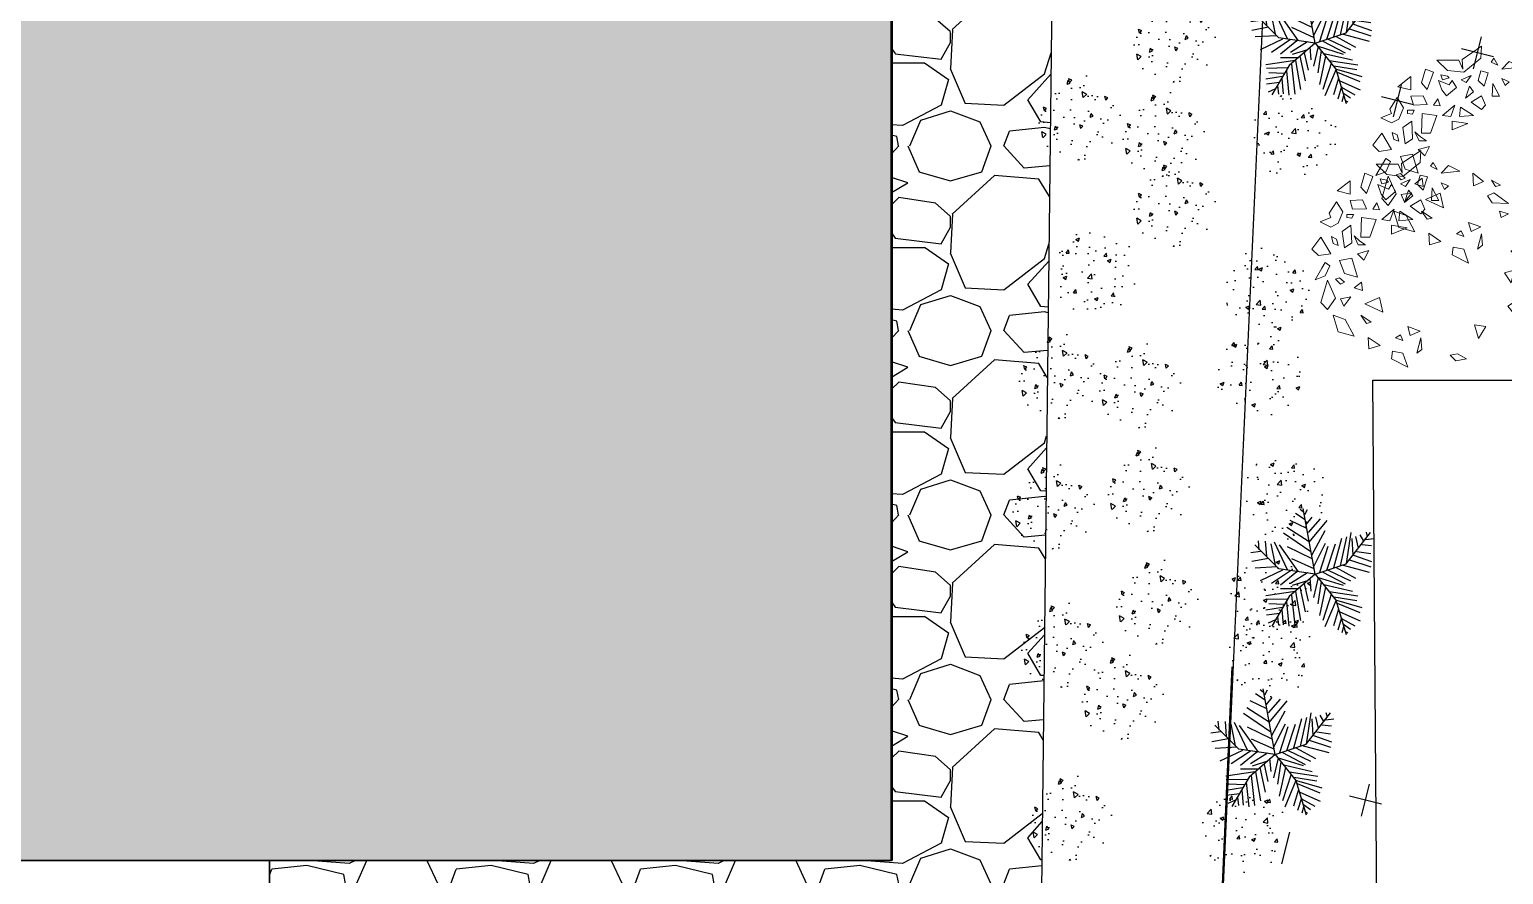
# Model space of a CAD drawing. Header units: millimetres. Extents: x 1933 to 24107, y 1228 to 18074.
# Drawn here: x 8291 to 15398, y 5617 to 9689 of the extents above; entities that cross this region are included whole.
import ezdxf

# ---------------------------------------------------------------- set-up
doc = ezdxf.new("R2010")
doc.units = ezdxf.units.MM
doc.layers.add('marc det', color=74, linetype='Continuous', lineweight=18)
doc.layers.add('Walls', color=5, linetype='Continuous', lineweight=30)
doc.styles.add('ATTR', font='romans.shx', dxfattribs={"width": 0.8, "height": 0.470416})

# ---------------------------------------------------------------- blocks, each defined once
blk = doc.blocks.new('fff')
at = {"color": 93}
for p, q in [((80687, 24307), (80655, 24333)), ((80800, 23711), (80683, 24344)), ((80699, 24286), (80727, 24333)), ((80719, 24152), (80558, 24229)), ((80703, 24235), (80610, 24296)), ((80715, 24193), (80771, 24260)), ((80735, 24111), (80852, 24245)), ((80743, 24018), (80916, 24229)), ((80260, 23946), (80252, 24033)), ((80317, 24028), (80329, 23884)), ((80405, 24023), (80530, 23755)), ((80759, 23925), (80494, 24106)), ((80743, 24023), (80526, 24162)), ((80767, 23894), (80896, 24131)), ((80981, 23775), (81057, 24059)), ((81045, 23791), (81105, 24069)), ((81100, 23811), (81333, 24111)), ((81101, 23812), (81146, 24111)), ((81154, 24054), (81162, 23894)), ((81190, 24075), (81214, 23961)), ((81230, 24090), (81266, 24028)), ((81286, 24044), (81367, 24054)), ((81290, 24116), (81302, 24075)), ((80272, 23930), (80180, 23915)), ((80450, 23761), (80217, 23994)), ((80373, 24002), (80413, 23796)), ((80639, 23734), (80457, 23992)), ((80530, 23977), (80767, 23863)), ((80787, 23786), (80900, 24008)), ((80844, 23729), (80924, 23982)), ((80912, 23750), (80997, 24002)), ((81170, 23894), (81343, 23832)), ((81202, 23930), (81335, 23910)), ((81250, 23997), (81343, 23987)), ((80349, 23863), (80188, 23832)), ((80429, 23781), (80220, 23770)), ((80486, 23750), (80268, 23646)), ((80562, 23744), (80377, 23621)), ((80800, 23711), (80450, 23761)), ((80570, 23863), (80787, 23765)), ((80800, 23711), (81100, 23811)), ((80924, 23750), (81141, 23646)), ((81001, 23775), (81190, 23672)), ((81069, 23796), (81319, 23729)), ((81129, 23848), (81335, 23781)), ((80622, 23734), (80466, 23605)), ((80800, 23711), (80550, 23494)), ((80727, 23724), (80562, 23621)), ((80727, 23646), (80578, 23600)), ((80695, 23616), (80731, 23450)), ((80747, 23672), (80759, 23548)), ((80828, 23677), (80783, 23487)), ((80800, 23711), (81000, 23461)), ((80820, 23683), (81069, 23605)), ((80856, 23641), (80824, 23425)), ((80872, 23729), (81089, 23616)), ((80884, 23610), (81158, 23548)), ((80606, 23543), (80325, 23502)), ((80530, 23471), (80329, 23466)), ((80550, 23494), (80383, 23211)), ((80630, 23569), (80466, 23569)), ((80570, 23507), (80602, 23218)), ((80610, 23543), (80659, 23265)), ((80651, 23585), (80703, 23347)), ((80900, 23585), (80840, 23311)), ((80956, 23523), (80872, 23265)), ((81001, 23461), (80892, 23203)), ((80936, 23543), (81210, 23502)), ((80981, 23492), (81202, 23456)), ((81000, 23461), (81100, 23128)), ((81005, 23461), (81250, 23389)), ((80486, 23389), (80325, 23363)), ((80457, 23332), (80329, 23316)), ((80502, 23419), (80353, 23425)), ((80478, 23368), (80490, 23223)), ((80522, 23445), (80546, 23208)), ((81025, 23373), (80977, 23213)), ((81013, 23430), (81230, 23342)), ((81037, 23347), (81234, 23260)), ((80417, 23270), (80345, 23239)), ((80437, 23301), (80445, 23218)), ((81053, 23291), (81017, 23172)), ((81053, 23285), (81182, 23213)), ((81073, 23203), (81057, 23146)), ((81073, 23229), (81141, 23182)), ((81097, 23156), (81113, 23146))]:
    blk.add_line(p, q, dxfattribs=at)
at = {"color": 93, "style": 'ATTR', "width": 0.8, "flags": 9}
blk.add_attdef('ESTCODE', (80800, 23711), '', height=0.00304, dxfattribs=at)
blk = doc.blocks.new('tree lis')
at = {"color": 96}
for points in [[(72790.9, 25705.9), (72747.8, 25665.8), (72818.3, 25615.5), (72928, 25665.8)], [(72931.8, 25741), (72955.3, 25680.8), (73018, 25650.7), (73037.5, 25680.8), (73002.3, 25700.9)], [(73119.8, 25761.2), (73080.6, 25721), (73092.4, 25645.7), (73194.2, 25705.9)], [(73288.1, 25710.9), (73256.8, 25645.7), (73280.3, 25600.5), (73350.7, 25570.4), (73413.4, 25610.6), (73342.9, 25655.7), (73315.5, 25645.7)], [(72712.6, 25630.6), (72610.8, 25600.5), (72583.4, 25500.2), (72685.2, 25555.3)], [(72935.8, 25615.5), (72904.5, 25585.4), (72916.2, 25560.4), (72943.6, 25590.5)], [(73198.1, 25640.7), (73155, 25630.6), (73143.3, 25600.5), (73182.4, 25610.6)], [(73480, 25605.5), (73460.4, 25525.2), (73542.6, 25525.2)], [(72767.4, 25565.4), (72826.1, 25520.2), (72814.4, 25585.4)], [(73049.3, 25590.5), (72971, 25560.4), (72947.5, 25480), (73065, 25515.2)], [(73127.6, 25560.4), (73229.4, 25575.4), (73268.5, 25520.2), (73159, 25515.2)], [(73315.5, 25545.3), (73311.6, 25515.2), (73335.1, 25505.1), (73335.1, 25545.3)], [(73421.2, 25525.2), (73366.4, 25510.1), (73370.3, 25424.9), (73425.2, 25449.9)], [(72575.6, 25414.8), (72505.1, 25409.8), (72524.7, 25339.5)], [(72712.6, 25460), (72661.7, 25424.9), (72669.6, 25394.8)], [(72783.1, 25434.9), (72732.2, 25324.4), (72822.3, 25344.5)], [(72881, 25500.2), (72865.3, 25449.9), (72916.2, 25455)], [(73092.4, 25480), (73053.2, 25439.9), (73112, 25409.8)], [(73147.2, 25429.9), (73147.2, 25475), (73202, 25500.2), (73170.7, 25465)], [(73194.2, 25460), (73194.2, 25404.8), (73303.8, 25364.6), (73315.5, 25455)], [(73503.5, 25460), (73464.3, 25424.9), (73570, 25384.7), (73589.6, 25434.9)], [(73303.8, 25329.5), (73296, 25279.3), (73366.4, 25254.2)], [(73366.4, 25384.7), (73362.5, 25344.5), (73405.6, 25359.6)], [(73519.1, 25354.6), (73460.4, 25334.5), (73425.2, 25304.4), (73476, 25244.2), (73519.1, 25269.3), (73491.7, 25289.3)], [(73554.4, 25339.5), (73523, 25329.5), (73534.8, 25289.3), (73546.5, 25299.4)], [(73644.4, 25364.6), (73581.7, 25299.4), (73570, 25199), (73656.1, 25093.6), (73730.5, 25088.6), (73648.3, 25209), (73589.6, 25204), (73644.4, 25229.1)], [(72391.6, 25168.9), (72477.7, 25199), (72489.4, 25264.2), (72442.5, 25269.3)], [(72571.7, 25244.2), (72556, 25199), (72591.3, 25214)], [(73252.9, 25173.9), (73213.7, 25269.3), (73268.5, 25269.3)], [(72642.1, 25168.9), (72587.3, 25153.8), (72614.8, 25093.6)], [(73296, 25224.1), (73354.7, 25219), (73303.8, 25138.8)], [(73386, 25153.8), (73339, 25088.6), (73366.4, 25063.5), (73425.2, 25088.6)], [(73483.9, 25163.9), (73448.7, 25138.8), (73409.5, 25188.9)], [(73523, 25214), (73507.4, 25183.9), (73550.4, 25153.8)], [(72571.7, 25088.6), (72501.2, 25083.5), (72477.7, 25113.6)], [(73519.1, 25108.6), (73483.9, 25073.5), (73566.1, 25048.4), (73577.9, 25093.6)], [(73499.5, 25018.3), (73421.2, 24978.1), (73421.2, 25023.3)], [(73530.9, 24963.1), (73511.3, 24917.9), (73487.8, 24943)], [(73589.6, 24963.1), (73601.3, 24847.7), (73636.6, 24917.9)], [(73632.7, 25028.4), (73613.1, 24988.2), (73656.1, 25013.3)], [(72466, 24907.9), (72430.7, 24872.7), (72442.5, 24807.5), (72473.8, 24862.7)], [(72567.8, 24732.2), (72653.9, 24757.3), (72642.1, 24687)], [(73589.6, 24767.3), (73538.7, 24702.1), (73511.3, 24762.3)], [(73354.7, 24601.7), (73315.5, 24591.6), (73339, 24546.5)], [(73401.7, 24546.5), (73405.6, 24646.9), (73448.7, 24677), (73468.2, 24636.8)], [(73515.2, 24596.7), (73546.5, 24651.9), (73507.4, 24626.8)], [(72767.4, 24551.5), (72790.9, 24516.4), (72700.8, 24496.3)], [(72912.3, 24531.4), (72974.9, 24571.6), (72990.6, 24511.4)], [(73284.2, 24516.4), (73252.9, 24486.2), (73284.2, 24451.1), (73315.5, 24491.3)], [(73397.7, 24516.4), (73362.5, 24486.2), (73405.6, 24476.2)], [(72900.5, 24481.3), (72873.1, 24471.2), (72943.6, 24446.1)], [(73061, 24451.1), (73096.3, 24410.9), (73198.1, 24406)]]:
    blk.add_lwpolyline(points, close=True, dxfattribs=at)

msp = doc.modelspace()

# ---------------------------------------------------------------- hatches: boundary and pattern name
at = {"true_color": 0x333234}
h = msp.add_hatch(dxfattribs=at)
h.set_pattern_fill('GRAVEL', color=250, scale=35, style=0)
h.set_pattern_definition([(228.0128, (3586.27, 2899.596), (-7112, -8001), [119.603, -11840.67]), (184.96974, (3506.26, 2810.696), (10668, 889.00005), [205.242, -20318.917]), (132.51045, (3301.79, 2792.916), (8890, -9779), [144.719, -14327.153]), (267.2737, (2955.08, 2570.666), (889, 17780), [186.902, -18503.253]), (292.83365, (2946.19, 2383.976), (-4445, 10668), [183.272, -18143.933]), (357.2737, (3017.31, 2215.066), (-17780, 889), [186.902, -18503.253]), (37.69424, (3204, 2206.176), (-11557, -8890), [247.168, -24469.59]), (72.25533, (3399.58, 2357.306), (6223, 19558), [233.352, -23101.84]), (121.42957, (3470.7, 2579.556), (-7112, 11557), [187.535, -18565.94]), (175.23636, (3372.91, 2739.576), (9779, -889), [214.1, -10490.878]), (222.39744, (3159.55, 2757.356), (-10668, -9779), [276.877, -27410.87]), (138.8141, (3835.19, 2561.776), (-6223, 5334), [94.5, -9355.698]), (171.46923, (3764.07, 2624.006), (11557, -1778), [179.789, -17799.124]), (225, (3586.3, 2650.7), (-1e-13, -889), [125.723, -1131.51]), (203.1986, (3524.04, 2757.36), (4445, 1778), [67.704, -6702.718]), (291.8014, (3461.81, 2730.69), (-889, 2667), [95.75, -4691.664]), (30.9638, (3497.37, 2641.79), (2667, 1778), [155.51, -5028.204]), (161.565, (3630.72, 2721.8), (1778, -889), [112.45, -2698.814]), (16.38954, (2946.19, 2730.686), (8890, 2667), [157.53, -15595.59]), (70.3462, (3097.32, 2775.136), (-3556, -9779), [132.16, -13083.775]), (293.1986, (3630.72, 2899.6), (-1778, 4445), [135.408, -6635.014]), (343.61046, (3684.06, 2775.136), (-8890, 2667), [157.53, -15595.59]), (339.44395, (2946.19, 2179.51), (-4445, 1778), [151.912, -7443.707]), (294.77514, (3088.43, 2126.166), (-4445, 9779), [127.285, -12601.258]), (66.8014, (3639.61, 2010.6), (1778, 4445), [135.408, -6635.014]), (17.35402, (3692.95, 2135.056), (-11557, -3556), [149.024, -14753.332]), (69.44395, (3204, 2010.6), (-1778, -4445), [75.956, -7519.663]), (101.31, (3586.27, 2010.6), (-889, 3556), [45.33, -4487.7]), (165.9638, (3577.38, 2055.05), (2667, -889), [183.27, -3482.17]), (186.009, (3399.58, 2099.496), (8890, 889), [169.843, -16814.478]), (303.69, (3497.37, 2561.78), (-889, 1778), [128.213, -3077.12]), (353.15723, (3568.49, 2455.096), (15113, -1778), [223.845, -22160.603]), (60.9454, (3790.74, 2428.43), (-3556, -6223), [91.528, -9061.287]), (90, (3835.2, 2508.4), (-889, 889), [53.34, -835.66]), (120.25644, (3381.8, 2126.166), (3556, -6223), [123.503, -12226.88]), (48.0128, (3319.57, 2232.846), (7112, 8001), [239.205, -11721.067]), (0, (3479.6, 2410.65), (889, 889), [231.14, -657.86]), (325.30485, (3710.73, 2410.646), (8890, -6223), [140.563, -13915.76]), (254.0546, (3826.3, 2330.64), (-889, -3556), [129.44, -6342.578]), (207.64598, (3790.74, 2206.176), (-16891, -8890), [210.75, -20864.363]), (175.42608, (3604.05, 2108.386), (-11557, 889), [222.96, -22073.046])])
h.paths.add_polyline_path([(12447.5, 5685.7), (9448.4, 5685.7), (9448.4, 4847.8), (13162, 4847.8), (13251.9, 12625.1), (12447.5, 12625.1)])
h = msp.add_hatch(color=250, dxfattribs=at)
h.dxf.hatch_style = 1
h.paths.add_polyline_path([(6497.8, 10361.4), (12447.5, 10361.4), (12447.5, 5685.7), (6497.8, 5685.7)])
at = {"lineweight": 25}
h = msp.add_hatch(dxfattribs=at)
h.set_pattern_fill('AR-CONC', color=50, angle=53.5021, style=0)
h.set_pattern_definition([(103.5021, (-30128.6, -71742.25), (121.1753, 136.9739), [19.05, -209.55]), (48.5021, (-30128.6, -71742.25), (-174.54856, 85.30825), [15.24, -167.64]), (153.9531, (-30118.5, -71730.84), (-53.37216, 222.28218), [16.19, -178.09]), (99.6863, (-30169.44, -71712.04), (195.03293, 192.90817), [28.575, -314.325]), (150.1377, (-30153.18, -71695.96), (-57.6937, 338.0113), [24.285, -267.135]), (44.6861, (-30169.44, -71712.04), (-57.6931, 338.0113), [22.86, -251.46]), (74.5021, (-30144.12, -71699.17), (172.38858, 61.05312), [19.05, -209.55]), (19.5021, (-30144.12, -71699.17), (-111.30535, 159.2351), [15.24, -167.64]), (124.9535, (-30129.75, -71694.09), (61.08266, 220.28813), [16.19, -178.09]), (91.0021, (-30128.6, -71742.25), (-66.134912, 52.775633), [0, -165.608, 0, -170.18, 0, -168.275]), (61.0021, (-30128.6, -71742.25), (-40.78914, 113.30164), [0, -97.028, 0, -161.798, 0, -64.135]), (21.0021, (-30162.29, -71787.786), (85.253593, 105.59097), [0, -63.5, 0, -198.12, 0, -262.89]), (11.0021, (-30177.4, -71808.2), (67.66643, 134.2014), [0, -82.55, 0, -131.572, 0, -186.69])])
edge = h.paths.add_edge_path()
edge.add_arc((13809.2, 9641.6), 207.5, 53.5021, 413.5021)
h = msp.add_hatch(dxfattribs=at)
h.set_pattern_fill('AR-CONC', color=6, angle=53.5021, style=0)
h.set_pattern_definition([(103.5021, (-30587.12, -72117.14), (121.1753, 136.9739), [19.05, -209.55]), (48.5021, (-30587.12, -72117.14), (-174.54856, 85.30825), [15.24, -167.64]), (153.9531, (-30577.02, -72105.73), (-53.37216, 222.28218), [16.19, -178.09]), (99.6863, (-30627.95, -72086.93), (195.03293, 192.90817), [28.575, -314.325]), (150.1377, (-30611.7, -72070.85), (-57.6937, 338.0113), [24.285, -267.135]), (44.6861, (-30627.95, -72086.93), (-57.6931, 338.0113), [22.86, -251.46]), (74.5021, (-30602.64, -72074.06), (172.38858, 61.05312), [19.05, -209.55]), (19.5021, (-30602.64, -72074.06), (-111.30535, 159.2351), [15.24, -167.64]), (124.9535, (-30588.27, -72068.97), (61.08266, 220.28813), [16.19, -178.09]), (91.0021, (-30587.116, -72117.14), (-66.134912, 52.775633), [0, -165.608, 0, -170.18, 0, -168.275]), (61.0021, (-30587.12, -72117.14), (-40.78914, 113.30164), [0, -97.028, 0, -161.798, 0, -64.135]), (21.0021, (-30620.81, -72162.676), (85.253593, 105.59097), [0, -63.5, 0, -198.12, 0, -262.89]), (11.0021, (-30635.91, -72183.1), (67.66643, 134.2014), [0, -82.55, 0, -131.572, 0, -186.69])])
edge = h.paths.add_edge_path()
edge.add_arc((13350.7, 9266.7), 207.5, 53.5021, 413.5021)
h = msp.add_hatch(dxfattribs=at)
h.set_pattern_fill('AR-CONC', color=151, angle=53.5021, style=0)
h.set_pattern_definition([(103.5021, (-30181.76, -72196.83), (121.1753, 136.9739), [19.05, -209.55]), (48.5021, (-30181.76, -72196.83), (-174.54856, 85.30825), [15.24, -167.64]), (153.9531, (-30171.66, -72185.42), (-53.37216, 222.28218), [16.19, -178.09]), (99.6863, (-30222.6, -72166.62), (195.03293, 192.90817), [28.575, -314.325]), (150.1377, (-30206.35, -72150.54), (-57.6937, 338.0113), [24.285, -267.135]), (44.6861, (-30222.6, -72166.62), (-57.6931, 338.0113), [22.86, -251.46]), (74.5021, (-30197.28, -72153.75), (172.38858, 61.05312), [19.05, -209.55]), (19.5021, (-30197.28, -72153.75), (-111.30535, 159.2351), [15.24, -167.64]), (124.9535, (-30182.92, -72148.67), (61.08266, 220.28813), [16.19, -178.09]), (91.0021, (-30181.76, -72196.834), (-66.134912, 52.775633), [0, -165.608, 0, -170.18, 0, -168.275]), (61.0021, (-30181.76, -72196.83), (-40.78914, 113.30164), [0, -97.028, 0, -161.798, 0, -64.135]), (21.0021, (-30215.45, -72242.37), (85.253593, 105.59097), [0, -63.5, 0, -198.12, 0, -262.89]), (11.0021, (-30230.56, -72262.79), (67.66643, 134.2014), [0, -82.55, 0, -131.572, 0, -186.69])])
edge = h.paths.add_edge_path()
edge.add_arc((13756, 9187), 207.5, 53.5021, 413.5021)
at = {"lineweight": 25, "true_color": 0x000000}
h = msp.add_hatch(dxfattribs=at)
h.set_pattern_fill('AR-CONC', color=18, style=0)
edge = h.paths.add_edge_path()
edge.add_arc((14392.3, 9175), 207.5, 0, 360)
at = {"lineweight": 25}
h = msp.add_hatch(dxfattribs=at)
h.set_pattern_fill('AR-CONC', color=6, angle=53.5021, style=0)
h.set_pattern_definition([(103.5021, (-30128.6, -72533.69), (121.1753, 136.9739), [19.05, -209.55]), (48.5021, (-30128.6, -72533.69), (-174.54856, 85.30825), [15.24, -167.64]), (153.9531, (-30118.5, -72522.27), (-53.37216, 222.28218), [16.19, -178.09]), (99.6863, (-30169.44, -72503.47), (195.03293, 192.90817), [28.575, -314.325]), (150.1377, (-30153.18, -72487.4), (-57.6937, 338.0113), [24.285, -267.135]), (44.6861, (-30169.44, -72503.47), (-57.6931, 338.0113), [22.86, -251.46]), (74.5021, (-30144.12, -72490.6), (172.38858, 61.05312), [19.05, -209.55]), (19.5021, (-30144.12, -72490.6), (-111.30535, 159.2351), [15.24, -167.64]), (124.9535, (-30129.75, -72485.52), (61.08266, 220.28813), [16.19, -178.09]), (91.0021, (-30128.6, -72533.687), (-66.134912, 52.775633), [0, -165.608, 0, -170.18, 0, -168.275]), (61.0021, (-30128.6, -72533.69), (-40.78914, 113.30164), [0, -97.028, 0, -161.798, 0, -64.135]), (21.0021, (-30162.29, -72579.22), (85.253593, 105.59097), [0, -63.5, 0, -198.12, 0, -262.89]), (11.0021, (-30177.4, -72599.64), (67.66643, 134.2014), [0, -82.55, 0, -131.572, 0, -186.69])])
edge = h.paths.add_edge_path()
edge.add_arc((13809.2, 8850.1), 207.5, 53.5021, 413.5021)
at = {"lineweight": 25, "true_color": 0x000000}
h = msp.add_hatch(dxfattribs=at)
h.set_pattern_fill('AR-CONC', color=18, style=0)
edge = h.paths.add_edge_path()
edge.add_arc((13434, 8516.9), 207.5, 53.5021, 413.5021)
h = msp.add_hatch(dxfattribs=at)
h.set_pattern_fill('AR-CONC', color=18, style=0)
edge = h.paths.add_edge_path()
edge.add_arc((14259.8, 8437.1), 207.5, 0, 360)
at = {"lineweight": 25}
h = msp.add_hatch(dxfattribs=at)
h.set_pattern_fill('AR-CONC', color=151, angle=53.5021, style=0)
h.set_pattern_definition([(103.5021, (-30681.96, -73363.16), (121.1753, 136.9739), [19.05, -209.55]), (48.5021, (-30681.96, -73363.16), (-174.54856, 85.30825), [15.24, -167.64]), (153.9531, (-30671.86, -73351.74), (-53.37216, 222.28218), [16.19, -178.09]), (99.6863, (-30722.8, -73332.94), (195.03293, 192.90817), [28.575, -314.325]), (150.1377, (-30706.55, -73316.87), (-57.6937, 338.0113), [24.285, -267.135]), (44.6861, (-30722.8, -73332.94), (-57.6931, 338.0113), [22.86, -251.46]), (74.5021, (-30697.48, -73320.08), (172.38858, 61.05312), [19.05, -209.55]), (19.5021, (-30697.48, -73320.08), (-111.30535, 159.2351), [15.24, -167.64]), (124.9535, (-30683.12, -73314.99), (61.08266, 220.28813), [16.19, -178.09]), (91.0021, (-30681.96, -73363.16), (-66.134912, 52.775633), [0, -165.608, 0, -170.18, 0, -168.275]), (61.0021, (-30681.96, -73363.16), (-40.78914, 113.30164), [0, -97.028, 0, -161.798, 0, -64.135]), (21.0021, (-30715.65, -73408.69), (85.253593, 105.59097), [0, -63.5, 0, -198.12, 0, -262.89]), (11.0021, (-30730.76, -73429.11), (67.66643, 134.2014), [0, -82.55, 0, -131.572, 0, -186.69])])
edge = h.paths.add_edge_path()
edge.add_arc((13255.8, 8020.7), 207.5, 53.5021, 413.5021)
h = msp.add_hatch(dxfattribs=at)
h.set_pattern_fill('AR-CONC', color=6, angle=53.5021, style=0)
h.set_pattern_definition([(103.5021, (-30295.33, -73408.43), (121.1753, 136.9739), [19.05, -209.55]), (48.5021, (-30295.33, -73408.43), (-174.54856, 85.30825), [15.24, -167.64]), (153.9531, (-30285.23, -73397.01), (-53.37216, 222.28218), [16.19, -178.09]), (99.6863, (-30336.17, -73378.21), (195.03293, 192.90817), [28.575, -314.325]), (150.1377, (-30319.92, -73362.14), (-57.6937, 338.0113), [24.285, -267.135]), (44.6861, (-30336.17, -73378.2), (-57.6931, 338.0113), [22.86, -251.46]), (74.5021, (-30310.85, -73365.35), (172.38858, 61.05312), [19.05, -209.55]), (19.5021, (-30310.85, -73365.35), (-111.30535, 159.2351), [15.24, -167.64]), (124.9535, (-30296.49, -73360.26), (61.08266, 220.28813), [16.19, -178.09]), (91.0021, (-30295.33, -73408.43), (-66.134912, 52.775633), [0, -165.608, 0, -170.18, 0, -168.275]), (61.0021, (-30295.33, -73408.43), (-40.78914, 113.30164), [0, -97.028, 0, -161.798, 0, -64.135]), (21.0021, (-30329.02, -73453.96), (85.253593, 105.59097), [0, -63.5, 0, -198.12, 0, -262.89]), (11.0021, (-30344.13, -73474.38), (67.66643, 134.2014), [0, -82.55, 0, -131.572, 0, -186.69])])
edge = h.paths.add_edge_path()
edge.add_arc((13642.5, 7975.4), 207.5, 53.5021, 413.5021)
at = {"lineweight": 25, "true_color": 0x000000}
h = msp.add_hatch(dxfattribs=at)
h.set_pattern_fill('AR-CONC', color=18, style=0)
edge = h.paths.add_edge_path()
edge.add_arc((14221.7, 8021), 207.5, 0, 360)
at = {"lineweight": 25}
h = msp.add_hatch(dxfattribs=at)
h.set_pattern_fill('AR-CONC', color=50, angle=53.5021, style=0)
h.set_pattern_definition([(103.5021, (-30253.65, -73908.28), (121.1753, 136.9739), [19.05, -209.55]), (48.5021, (-30253.65, -73908.28), (-174.54856, 85.30825), [15.24, -167.64]), (153.9531, (-30243.55, -73896.87), (-53.37216, 222.28218), [16.19, -178.09]), (99.6863, (-30294.49, -73878.07), (195.03293, 192.90817), [28.575, -314.325]), (150.1377, (-30278.23, -73862), (-57.6937, 338.0113), [24.285, -267.135]), (44.6861, (-30294.49, -73878.07), (-57.6931, 338.0113), [22.86, -251.46]), (74.5021, (-30269.17, -73865.2), (172.38858, 61.05312), [19.05, -209.55]), (19.5021, (-30269.17, -73865.2), (-111.30535, 159.2351), [15.24, -167.64]), (124.9535, (-30254.8, -73860.11), (61.08266, 220.28813), [16.19, -178.09]), (91.0021, (-30253.65, -73908.28), (-66.134912, 52.775633), [0, -165.608, 0, -170.18, 0, -168.275]), (61.0021, (-30253.65, -73908.28), (-40.78914, 113.30164), [0, -97.028, 0, -161.798, 0, -64.135]), (21.0021, (-30287.34, -73953.815), (85.253593, 105.59097), [0, -63.5, 0, -198.12, 0, -262.89]), (11.0021, (-30302.45, -73974.23), (67.66643, 134.2014), [0, -82.55, 0, -131.572, 0, -186.69])])
edge = h.paths.add_edge_path()
edge.add_arc((13684.1, 7475.5), 207.5, 53.5021, 413.5021)
at = {"lineweight": 25, "true_color": 0x000000}
h = msp.add_hatch(dxfattribs=at)
h.set_pattern_fill('AR-CONC', color=18, style=0)
edge = h.paths.add_edge_path()
edge.add_arc((14344.8, 7439.5), 207.5, 0, 360)
at = {"lineweight": 25}
h = msp.add_hatch(dxfattribs=at)
h.set_pattern_fill('AR-CONC', color=6, angle=53.5021, style=0)
h.set_pattern_definition([(103.5021, (-30712.17, -73991.59), (121.1753, 136.9739), [19.05, -209.55]), (48.5021, (-30712.17, -73991.6), (-174.54856, 85.30825), [15.24, -167.64]), (153.9531, (-30702.07, -73980.18), (-53.37216, 222.28218), [16.19, -178.09]), (99.6863, (-30753, -73961.38), (195.03293, 192.90817), [28.575, -314.325]), (150.1377, (-30736.75, -73945.3), (-57.6937, 338.0113), [24.285, -267.135]), (44.6861, (-30753, -73961.38), (-57.6931, 338.0113), [22.86, -251.46]), (74.5021, (-30727.69, -73948.51), (172.38858, 61.05312), [19.05, -209.55]), (19.5021, (-30727.69, -73948.51), (-111.30535, 159.2351), [15.24, -167.64]), (124.9535, (-30713.32, -73943.42), (61.08266, 220.28813), [16.19, -178.09]), (91.0021, (-30712.17, -73991.59), (-66.134912, 52.775633), [0, -165.608, 0, -170.18, 0, -168.275]), (61.0021, (-30712.17, -73991.59), (-40.78914, 113.30164), [0, -97.028, 0, -161.798, 0, -64.135]), (21.0021, (-30745.86, -74037.124), (85.253593, 105.59097), [0, -63.5, 0, -198.12, 0, -262.89]), (11.0021, (-30760.97, -74057.54), (67.66643, 134.2014), [0, -82.55, 0, -131.572, 0, -186.69])])
edge = h.paths.add_edge_path()
edge.add_arc((13225.6, 7392.2), 207.5, 53.5021, 413.5021)
h = msp.add_hatch(dxfattribs=at)
h.set_pattern_fill('AR-CONC', color=6, angle=53.5021, style=0)
h.set_pattern_definition([(103.5021, (-30211.96, -74449.79), (121.1753, 136.9739), [19.05, -209.55]), (48.5021, (-30211.96, -74449.79), (-174.54856, 85.30825), [15.24, -167.64]), (153.9531, (-30201.87, -74438.37), (-53.37216, 222.28218), [16.19, -178.09]), (99.6863, (-30252.8, -74419.57), (195.03293, 192.90817), [28.575, -314.325]), (150.1377, (-30236.55, -74403.5), (-57.6937, 338.0113), [24.285, -267.135]), (44.6861, (-30252.8, -74419.57), (-57.6931, 338.0113), [22.86, -251.46]), (74.5021, (-30227.49, -74406.71), (172.38858, 61.05312), [19.05, -209.55]), (19.5021, (-30227.49, -74406.7), (-111.30535, 159.2351), [15.24, -167.64]), (124.9535, (-30213.12, -74401.62), (61.08266, 220.28813), [16.19, -178.09]), (91.0021, (-30211.965, -74449.79), (-66.134912, 52.775633), [0, -165.608, 0, -170.18, 0, -168.275]), (61.0021, (-30211.965, -74449.79), (-40.78914, 113.30164), [0, -97.028, 0, -161.798, 0, -64.135]), (21.0021, (-30245.655, -74495.32), (85.253593, 105.59097), [0, -63.5, 0, -198.12, 0, -262.89]), (11.0021, (-30260.76, -74515.74), (67.66643, 134.2014), [0, -82.55, 0, -131.572, 0, -186.69])])
edge = h.paths.add_edge_path()
edge.add_arc((13725.8, 6934), 207.5, 53.5021, 413.5021)
at = {"lineweight": 25, "true_color": 0x000000}
h = msp.add_hatch(dxfattribs=at)
h.set_pattern_fill('AR-CONC', color=18, style=0)
edge = h.paths.add_edge_path()
edge.add_arc((14274.2, 6945.7), 207.5, 0, 360)
at = {"lineweight": 25}
h = msp.add_hatch(dxfattribs=at)
h.set_pattern_fill('AR-CONC', color=41, angle=53.5021, style=0)
h.set_pattern_definition([(103.5021, (-30670.48, -74658.06), (121.1753, 136.9739), [19.05, -209.55]), (48.5021, (-30670.48, -74658.06), (-174.54856, 85.30825), [15.24, -167.64]), (153.9531, (-30660.39, -74646.65), (-53.37216, 222.28218), [16.19, -178.09]), (99.6863, (-30711.32, -74627.85), (195.03293, 192.90817), [28.575, -314.325]), (150.1377, (-30695.07, -74611.77), (-57.6937, 338.0113), [24.285, -267.135]), (44.6861, (-30711.32, -74627.85), (-57.6931, 338.0113), [22.86, -251.46]), (74.5021, (-30686, -74614.98), (172.38858, 61.05312), [19.05, -209.55]), (19.5021, (-30686, -74614.98), (-111.30535, 159.2351), [15.24, -167.64]), (124.9535, (-30671.64, -74609.9), (61.08266, 220.28813), [16.19, -178.09]), (91.0021, (-30670.483, -74658.06), (-66.134912, 52.775633), [0, -165.608, 0, -170.18, 0, -168.275]), (61.0021, (-30670.48, -74658.06), (-40.78914, 113.30164), [0, -97.028, 0, -161.798, 0, -64.135]), (21.0021, (-30704.174, -74703.594), (85.253593, 105.59097), [0, -63.5, 0, -198.12, 0, -262.89]), (11.0021, (-30719.28, -74724.01), (67.66643, 134.2014), [0, -82.55, 0, -131.572, 0, -186.69])])
edge = h.paths.add_edge_path()
edge.add_arc((13267.3, 6725.8), 207.5, 53.5021, 413.5021)
at = {"lineweight": 25, "true_color": 0x000000}
h = msp.add_hatch(dxfattribs=at)
h.set_pattern_fill('AR-CONC', color=18, style=0)
h.set_pattern_definition([(50, (-77275.55, -6410.4), (182.18467, -15.93909), [19.05, -209.55]), (355, (-77275.55, -6410.4), (-35.24283, 191.05664), [15.24, -167.64]), (100.451, (-77260.37, -6411.73), (146.9425, 175.1167), [16.19, -178.09]), (46.1842, (-77275.55, -6359.6), (271.07904, -42.04233), [28.575, -314.325]), (96.6356, (-77252.96, -6363.1), (237.4042, 247.42556), [24.285, -267.135]), (351.184, (-77275.55, -6359.6), (237.4046, 247.4251), [22.86, -251.46]), (21, (-77250.15, -6372.3), (151.61488, -102.26552), [19.05, -209.55]), (326, (-77250.15, -6372.3), (61.80203, 184.18797), [15.24, -167.64]), (71.4514, (-77237.52, -6380.82), (213.4165, 81.92286), [16.19, -178.09]), (37.5, (-77275.55, -6410.4), (3.088603, 84.55504), [0, -165.608, 0, -170.18, 0, -168.275]), (7.5, (-77275.55, -6410.4), (66.81966, 100.180575), [0, -97.028, 0, -161.798, 0, -64.135]), (327.5, (-77332.194, -6410.4), (135.590595, -5.728744), [0, -63.5, 0, -198.12, 0, -262.89]), (317.5, (-77357.6, -6410.4), (148.12918, 25.42649), [0, -82.55, 0, -131.572, 0, -186.69])])
edge = h.paths.add_edge_path()
edge.add_arc((14281.1, 6675.5), 207.5, 0, 360)
at = {"lineweight": 25}
h = msp.add_hatch(dxfattribs=at)
h.set_pattern_fill('AR-CONC', color=30, angle=53.5021, style=0)
h.set_pattern_definition([(103.5021, (-30378.7, -74907.99), (121.1753, 136.9739), [19.05, -209.55]), (48.5021, (-30378.7, -74907.99), (-174.54856, 85.30825), [15.24, -167.64]), (153.9531, (-30368.6, -74896.57), (-53.37216, 222.28218), [16.19, -178.09]), (99.6863, (-30419.54, -74877.77), (195.03293, 192.90817), [28.575, -314.325]), (150.1377, (-30403.28, -74861.7), (-57.6937, 338.0113), [24.285, -267.135]), (44.6861, (-30419.54, -74877.77), (-57.6931, 338.0113), [22.86, -251.46]), (74.5021, (-30394.22, -74864.9), (172.38858, 61.05312), [19.05, -209.55]), (19.5021, (-30394.22, -74864.9), (-111.30535, 159.2351), [15.24, -167.64]), (124.9535, (-30379.85, -74859.82), (61.08266, 220.28813), [16.19, -178.09]), (91.0021, (-30378.7, -74907.99), (-66.134912, 52.775633), [0, -165.608, 0, -170.18, 0, -168.275]), (61.0021, (-30378.7, -74907.99), (-40.78914, 113.30164), [0, -97.028, 0, -161.798, 0, -64.135]), (21.0021, (-30412.39, -74953.52), (85.253593, 105.59097), [0, -63.5, 0, -198.12, 0, -262.89]), (11.0021, (-30427.5, -74973.94), (67.66643, 134.2014), [0, -82.55, 0, -131.572, 0, -186.69])])
edge = h.paths.add_edge_path()
edge.add_arc((13559.1, 6475.8), 207.5, 53.5021, 413.5021)
h = msp.add_hatch(dxfattribs=at)
h.set_pattern_fill('AR-CONC', color=6, angle=53.5021, style=0)
h.set_pattern_definition([(103.5021, (-30628.8, -75491.15), (121.1753, 136.9739), [19.05, -209.55]), (48.5021, (-30628.8, -75491.15), (-174.54856, 85.30825), [15.24, -167.64]), (153.9531, (-30618.7, -75479.73), (-53.37216, 222.28218), [16.19, -178.09]), (99.6863, (-30669.64, -75460.93), (195.03293, 192.90817), [28.575, -314.325]), (150.1377, (-30653.38, -75444.86), (-57.6937, 338.0113), [24.285, -267.135]), (44.6861, (-30669.64, -75460.93), (-57.6931, 338.0113), [22.86, -251.46]), (74.5021, (-30644.32, -75448.07), (172.38858, 61.05312), [19.05, -209.55]), (19.5021, (-30644.32, -75448.07), (-111.30535, 159.2351), [15.24, -167.64]), (124.9535, (-30629.95, -75442.98), (61.08266, 220.28813), [16.19, -178.09]), (91.0021, (-30628.8, -75491.15), (-66.134912, 52.775633), [0, -165.608, 0, -170.18, 0, -168.275]), (61.0021, (-30628.8, -75491.15), (-40.78914, 113.30164), [0, -97.028, 0, -161.798, 0, -64.135]), (21.0021, (-30662.49, -75536.68), (85.253593, 105.59097), [0, -63.5, 0, -198.12, 0, -262.89]), (11.0021, (-30677.6, -75557.1), (67.66643, 134.2014), [0, -82.55, 0, -131.572, 0, -186.69])])
edge = h.paths.add_edge_path()
edge.add_arc((13309, 5892.7), 207.5, 53.5021, 413.5021)
h = msp.add_hatch(dxfattribs=at)
h.set_pattern_fill('AR-CONC', color=6, style=0)
h.set_pattern_definition([(50, (-77405.36, -7255.95), (182.18467, -15.93909), [19.05, -209.55]), (355, (-77405.36, -7255.95), (-35.24283, 191.05664), [15.24, -167.64]), (100.451, (-77390.18, -7257.28), (146.9425, 175.1167), [16.19, -178.09]), (46.1842, (-77405.36, -7205.15), (271.07904, -42.04233), [28.575, -314.325]), (96.6356, (-77382.77, -7208.66), (237.4042, 247.42556), [24.285, -267.135]), (351.184, (-77405.36, -7205.15), (237.4046, 247.4251), [22.86, -251.46]), (21, (-77379.96, -7217.85), (151.61488, -102.26552), [19.05, -209.55]), (326, (-77379.96, -7217.85), (61.80203, 184.18797), [15.24, -167.64]), (71.4514, (-77367.32, -7226.38), (213.4165, 81.92286), [16.19, -178.09]), (37.5, (-77405.36, -7255.953), (3.088603, 84.55504), [0, -165.608, 0, -170.18, 0, -168.275]), (7.5, (-77405.36, -7255.95), (66.81966, 100.180575), [0, -97.028, 0, -161.798, 0, -64.135]), (327.5, (-77462, -7255.95), (135.590595, -5.728744), [0, -63.5, 0, -198.12, 0, -262.89]), (317.5, (-77487.4, -7255.95), (148.12918, 25.42649), [0, -82.55, 0, -131.572, 0, -186.69])])
edge = h.paths.add_edge_path()
edge.add_arc((14151.3, 5829.9), 207.5, 0, 360)

# ---------------------------------------------------------------- linework, layer by layer
at = {"lineweight": 50}
msp.add_line((12447.5, 12625.1), (12447.5, 5685.7), dxfattribs=at)
for p, q in [((13901.8, 2355.4), (14330.7, 11804.3)), ((14810.5, 2320.2), (14767.5, 7999.4)), ((14767.5, 7999.4), (16414.9, 7999.4)), ((9448.4, 5685.7), (9448.4, 3761.3))]:
    msp.add_line(p, q)
at = {"color": 92}
for p, q in [((15349.2, 9557.3), (15195.2, 9595.8)), ((15252.9, 9499.6), (15291.5, 9653.6)), ((14867.9, 9268.6), (14906.4, 9422.6)), ((14964.1, 9326.4), (14810.1, 9364.9)), ((14714, 5899.1), (14752.5, 6053.1)), ((14810.3, 5956.9), (14656.3, 5995.4)), ((14328.9, 5668.2), (14367.5, 5822.2))]:
    msp.add_line(p, q, dxfattribs=at)
at = {"color": 1}
msp.add_line((14026.5, 5214.9), (14090.2, 6617.8), dxfattribs=at)
msp.add_lwpolyline([(12447.5, 12625.1), (13251.9, 12625.1), (13162, 4847.8), (9448.4, 4847.8), (9448.4, 5685.7), (12447.5, 5685.7), (12447.5, 12625.1)])
at = {"layer": 'Walls'}
msp.add_lwpolyline([(6497.8, 10361.4), (12447.5, 10361.4), (12447.5, 5685.7), (6497.8, 5685.7)], close=True, dxfattribs=at)

# ---------------------------------------------------------------- block references
at = {"color": 92, "xscale": 0.4999999999881766, "yscale": 0.4999999999881766, "zscale": 0.4999999999881766}
for p in [(-25909.7, -2231.7), (-25909.7, -4790.7), (-26102.9, -5659.8)]:
    msp.add_blockref('fff', p, dxfattribs=at)
at = {"layer": 'marc det', "color": 253, "lineweight": 60, "xscale": 0.7802873384207487, "yscale": 0.7802873382843245, "zscale": 0.7802873385553909, "rotation": 90}
for p in [(34868.7, -47922.4), (34575.9, -48424.1)]:
    msp.add_blockref('tree lis', p, dxfattribs=at)

doc.saveas('drawing.dxf')
